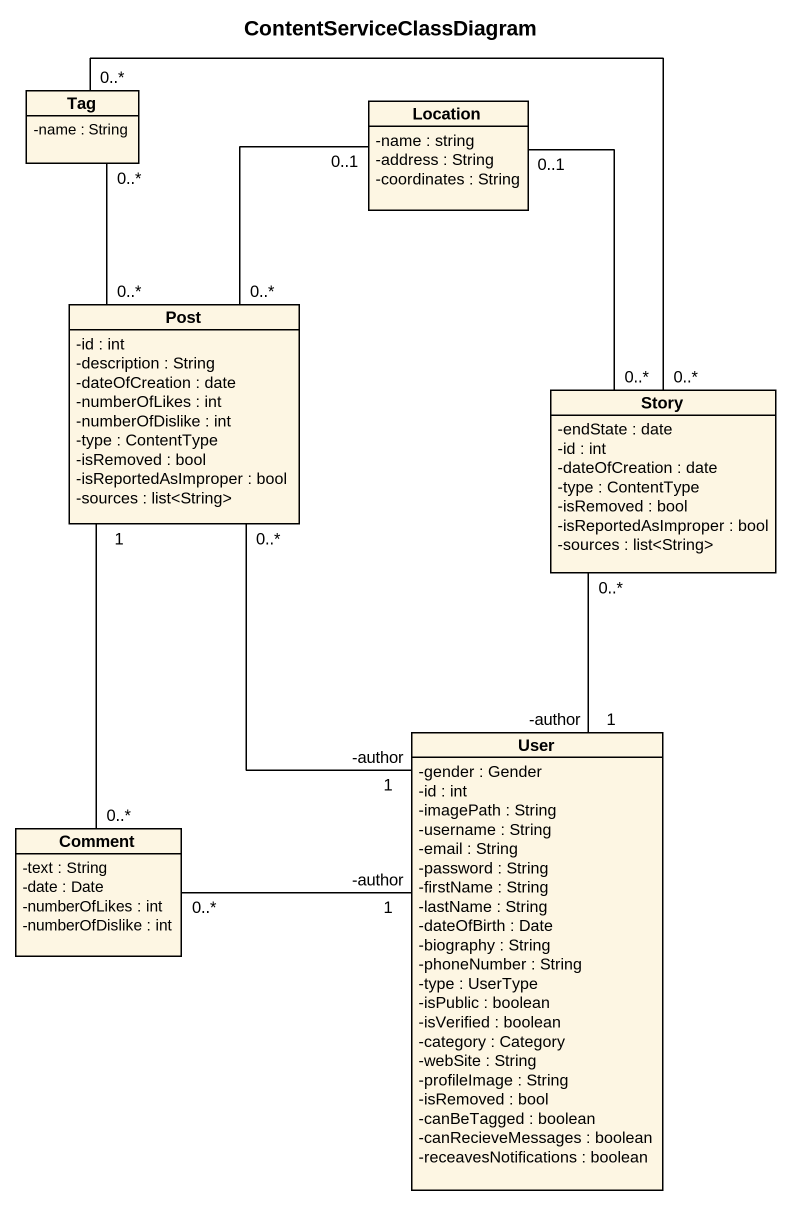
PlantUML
@startuml
title ContentServiceClassDiagram
hide circle
hide empty members
skinparam classAttributeIconSize 0
class Tag {
  -name : String
}
class Location {
  -name : string
  -address : String
  -coordinates : String
}
class Post {
  -id : int
  -description : String
  -dateOfCreation : date
  -numberOfLikes : int
  -numberOfDislike : int
  -type : ContentType
  -isRemoved : bool
  -isReportedAsImproper : bool
  -sources : list<String>
}
class Story {
  -endState : date
  -id : int
  -dateOfCreation : date
  -type : ContentType
  -isRemoved : bool
  -isReportedAsImproper : bool
  -sources : list<String>
}
class User {
  -gender : Gender
  -id : int
  -imagePath : String
  -username : String
  -email : String
  -password : String
  -firstName : String
  -lastName : String
  -dateOfBirth : Date
  -biography : String
  -phoneNumber : String
  -type : UserType
  -isPublic : boolean
  -isVerified : boolean
  -category : Category
  -webSite : String
  -profileImage : String
  -isRemoved : bool
  -canBeTagged : boolean
  -canRecieveMessages : boolean
  -receavesNotifications : boolean
}
class Comment {
  -text : String
  -date : Date
  -numberOfLikes : int
  -numberOfDislike : int
}
Post "0..*" -up- "0..*" Tag
Post "0..*" -up- "0..1" Location
Post "0..*" -- "1\n-author" User
Post "1" -- "0..*" Comment
Story "0..*" -up- "0..*" Tag
Story "0..*" -up- "0..1" Location
User "1\n-author" -up- "0..*" Story
Comment "0..*" -right- "-author\n1" User
@enduml
